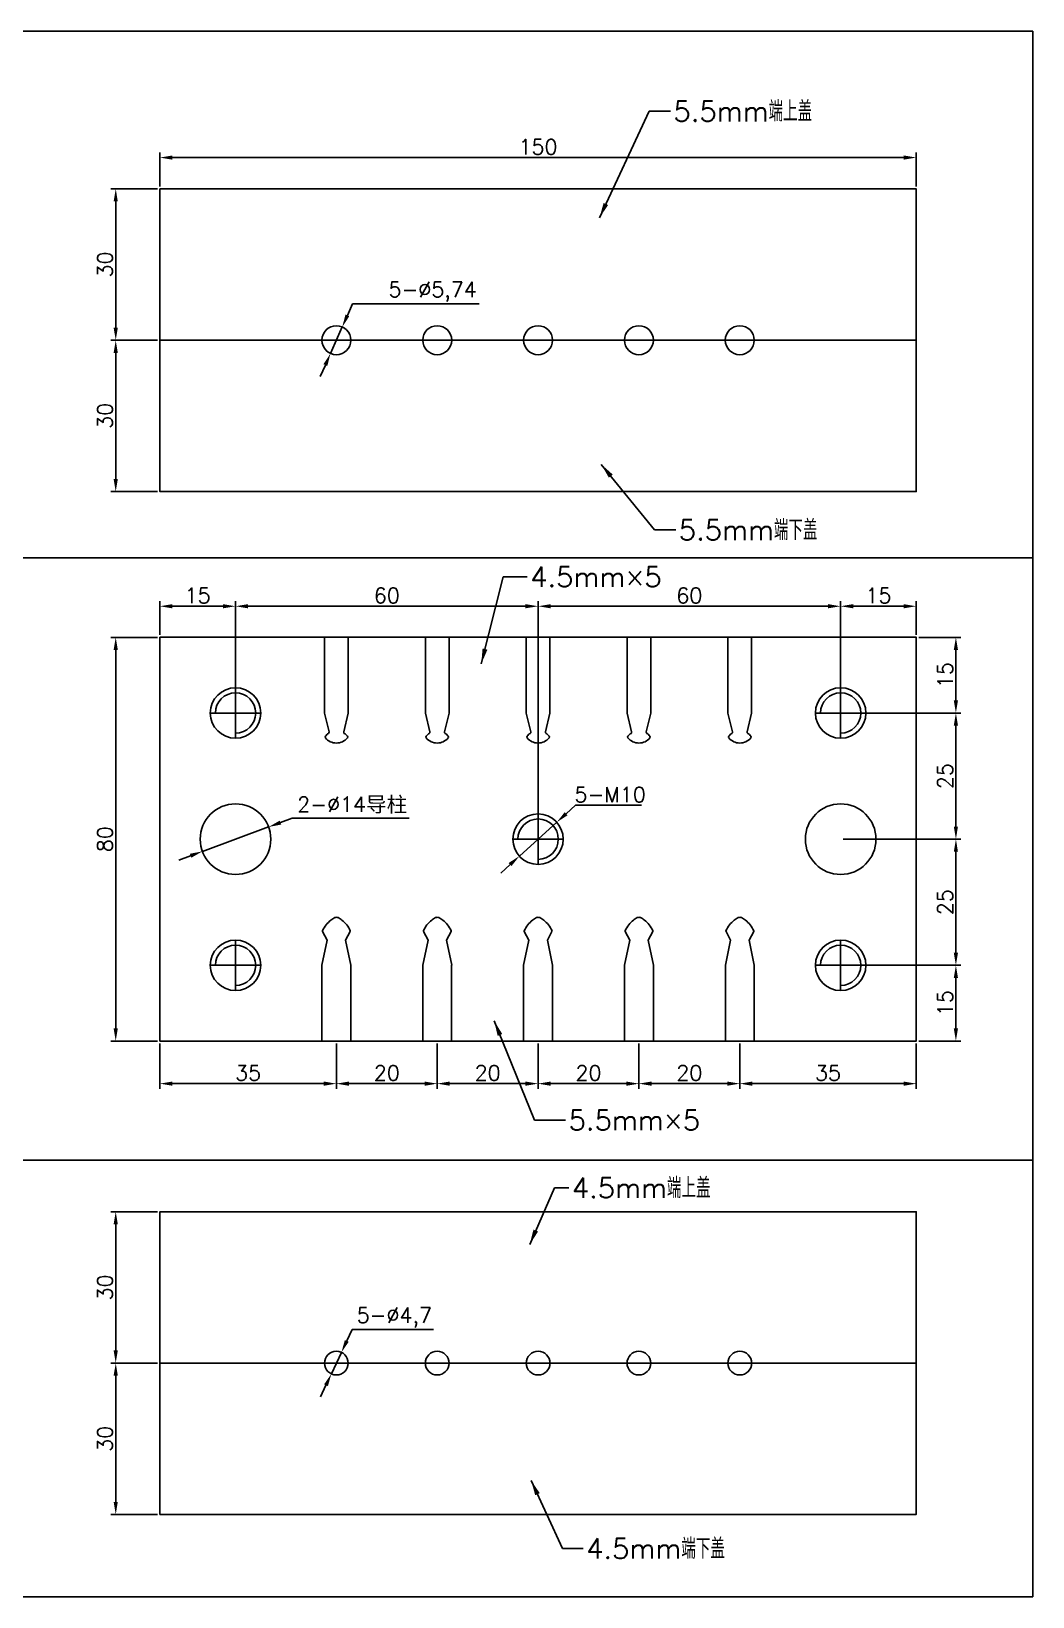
# Model space of a CAD drawing. Header units: millimetres. Extents: x 0 to 1277, y 0 to 625.
# Drawn here: x 1078.8 to 1277.3, y 314.5 to 624.7 of the extents above; entities that cross this region are included whole.
import ezdxf

# ---------------------------------------------------------------- set-up
doc = ezdxf.new("R2010")
doc.units = ezdxf.units.MM
doc.header["$LTSCALE"] = 1000
doc.styles.get("Standard").update_dxf_attribs({"font": 'txt', "bigfont": 'gbcbig.shx'})
doc.dimstyles.new('ISO-25', dxfattribs={"dimtxt": 3, "dimasz": 2.5, "dimexe": 1, "dimexo": 0.5, "dimtad": 1, "dimtoh": 1, "dimtxsty": 'Standard', "dimcen": 0, "dimclrd": 3, "dimclre": 3, "dimclrt": 3, "dimadec": 0, "dimazin": 0, "dimtfac": 1, "dimtmove": 0, "dimatfit": 3, "dimfxl": 0, "dimarcsym": 0})
doc.dimstyles.new('副本ISO-25', dxfattribs={"dimtxt": 4, "dimasz": 3, "dimexe": 0, "dimexo": 0.5, "dimgap": 0.6, "dimtad": 1, "dimtoh": 1, "dimlfac": 0.2, "dimtxsty": 'Standard', "dimcen": 0, "dimclrd": 3, "dimclre": 3, "dimclrt": 3, "dimadec": 0, "dimazin": 0, "dimtfac": 1, "dimtmove": 0, "dimatfit": 3, "dimfxl": 0, "dimarcsym": 0})

# ---------------------------------------------------------------- blocks, each defined once
blk = doc.blocks.new('*D1')
at = {"color": 3, "lineweight": -2}
for p, q in [((1103.75, 593.51), (1094.5, 593.51)), ((1095.5, 591.01), (1095.5, 566.01)), ((1103.75, 563.51), (1094.5, 563.51))]:
    blk.add_line(p, q, dxfattribs=at)
at = {"color": 3}
for points in [[(1095.08, 591.01), (1095.91, 591.01), (1095.5, 593.51)], [(1095.08, 566.01), (1095.91, 566.01), (1095.5, 563.51)]]:
    blk.add_solid(points, dxfattribs=at)
at = {"layer": 'Defpoints', "color": 0}
for p in [(1104.25, 593.51), (1095.5, 563.51), (1104.25, 563.51)]:
    blk.add_point(p, dxfattribs=at)
at = {"color": 3, "insert": (1093.37, 578.51), "char_height": 3, "attachment_point": 5, "rotation": 90}
blk.add_mtext('30', dxfattribs=at)
blk = doc.blocks.new('*D2')
at = {"color": 3, "lineweight": -2}
for p, q in [((1103.75, 563.51), (1094.5, 563.51)), ((1095.5, 561.01), (1095.5, 536.01)), ((1103.75, 533.51), (1094.5, 533.51))]:
    blk.add_line(p, q, dxfattribs=at)
at = {"color": 3}
for points in [[(1095.08, 561.01), (1095.91, 561.01), (1095.5, 563.51)], [(1095.08, 536.01), (1095.91, 536.01), (1095.5, 533.51)]]:
    blk.add_solid(points, dxfattribs=at)
at = {"layer": 'Defpoints', "color": 0}
for p in [(1104.25, 563.51), (1095.5, 533.51), (1104.25, 533.51)]:
    blk.add_point(p, dxfattribs=at)
at = {"color": 3, "insert": (1093.37, 548.51), "char_height": 3, "attachment_point": 5, "rotation": 90}
blk.add_mtext('30', dxfattribs=at)
blk = doc.blocks.new('*D3')
at = {"color": 3, "lineweight": -2}
for p, q in [((1104.25, 594.01), (1104.25, 600.71)), ((1106.75, 599.71), (1251.75, 599.71)), ((1254.25, 594.01), (1254.25, 600.71))]:
    blk.add_line(p, q, dxfattribs=at)
at = {"color": 3}
for points in [[(1106.75, 600.13), (1106.75, 599.29), (1104.25, 599.71)], [(1251.75, 600.13), (1251.75, 599.29), (1254.25, 599.71)]]:
    blk.add_solid(points, dxfattribs=at)
at = {"layer": 'Defpoints', "color": 0}
for p in [(1254.25, 599.71), (1104.25, 593.51), (1254.25, 593.51)]:
    blk.add_point(p, dxfattribs=at)
at = {"color": 3, "insert": (1179.25, 601.83), "char_height": 3, "attachment_point": 5}
blk.add_mtext('150', dxfattribs=at)
blk = doc.blocks.new('*D9')
at = {"color": 3, "lineweight": -2}
for p, q in [((1103.75, 390.8), (1094.5, 390.8)), ((1095.5, 388.3), (1095.5, 363.3)), ((1103.75, 360.8), (1094.5, 360.8))]:
    blk.add_line(p, q, dxfattribs=at)
at = {"color": 3}
for points in [[(1095.08, 388.3), (1095.91, 388.3), (1095.5, 390.8)], [(1095.08, 363.3), (1095.91, 363.3), (1095.5, 360.8)]]:
    blk.add_solid(points, dxfattribs=at)
at = {"layer": 'Defpoints', "color": 0}
for p in [(1104.25, 390.8), (1095.5, 360.8), (1104.25, 360.8)]:
    blk.add_point(p, dxfattribs=at)
at = {"color": 3, "insert": (1093.37, 375.8), "char_height": 3, "attachment_point": 5, "rotation": 90}
blk.add_mtext('30', dxfattribs=at)
blk = doc.blocks.new('*D10')
at = {"color": 3, "lineweight": -2}
for p, q in [((1103.75, 360.8), (1094.5, 360.8)), ((1095.5, 358.3), (1095.5, 333.3)), ((1103.75, 330.8), (1094.5, 330.8))]:
    blk.add_line(p, q, dxfattribs=at)
at = {"color": 3}
for points in [[(1095.08, 358.3), (1095.91, 358.3), (1095.5, 360.8)], [(1095.08, 333.3), (1095.91, 333.3), (1095.5, 330.8)]]:
    blk.add_solid(points, dxfattribs=at)
at = {"layer": 'Defpoints', "color": 0}
for p in [(1104.25, 360.8), (1095.5, 330.8), (1104.25, 330.8)]:
    blk.add_point(p, dxfattribs=at)
at = {"color": 3, "insert": (1093.37, 345.8), "char_height": 3, "attachment_point": 5, "rotation": 90}
blk.add_mtext('30', dxfattribs=at)
blk = doc.blocks.new('*D14')
at = {"color": 3, "lineweight": -2}
for p, q in [((1103.75, 504.63), (1094.5, 504.63)), ((1095.5, 502.13), (1095.5, 427.13)), ((1103.75, 424.63), (1094.5, 424.63))]:
    blk.add_line(p, q, dxfattribs=at)
at = {"color": 3}
for points in [[(1095.08, 502.13), (1095.91, 502.13), (1095.5, 504.63)], [(1095.08, 427.13), (1095.91, 427.13), (1095.5, 424.63)]]:
    blk.add_solid(points, dxfattribs=at)
at = {"layer": 'Defpoints', "color": 0}
for p in [(1104.25, 504.63), (1095.5, 424.63), (1104.25, 424.63)]:
    blk.add_point(p, dxfattribs=at)
at = {"color": 3, "insert": (1093.37, 464.63), "char_height": 3, "attachment_point": 5, "rotation": 90}
blk.add_mtext('80', dxfattribs=at)
blk = doc.blocks.new('*D21')
at = {"color": 3, "lineweight": -2}
for p, q in [((1186.67, 471.34), (1184.81, 469.66)), ((1199.79, 471.34), (1186.67, 471.34)), ((1175.55, 461.28), (1182.96, 467.99)), ((1173.69, 459.6), (1171.84, 457.92))]:
    blk.add_line(p, q, dxfattribs=at)
at = {"color": 3}
for points in [[(1184.53, 469.97), (1185.09, 469.36), (1182.96, 467.99)], [(1173.41, 459.91), (1173.97, 459.29), (1175.55, 461.28)]]:
    blk.add_solid(points, dxfattribs=at)
at = {"layer": 'Defpoints', "color": 0}
for p in [(1182.96, 467.99), (1175.55, 461.28)]:
    blk.add_point(p, dxfattribs=at)
at = {"color": 3, "insert": (1193.54, 473.47), "char_height": 3, "attachment_point": 5}
blk.add_mtext('5-M10', dxfattribs=at)
blk = doc.blocks.new('*D22')
at = {"color": 3, "lineweight": -2}
for p, q in [((1130.51, 468.78), (1128.17, 467.92)), ((1153.67, 468.78), (1130.51, 468.78)), ((1112.69, 462.21), (1125.82, 467.05)), ((1110.34, 461.35), (1107.99, 460.48))]:
    blk.add_line(p, q, dxfattribs=at)
at = {"color": 3}
for points in [[(1128.02, 468.31), (1128.31, 467.53), (1125.82, 467.05)], [(1110.2, 461.74), (1110.48, 460.95), (1112.69, 462.21)]]:
    blk.add_solid(points, dxfattribs=at)
at = {"layer": 'Defpoints', "color": 0}
for p in [(1125.82, 467.05), (1112.69, 462.21)]:
    blk.add_point(p, dxfattribs=at)
at = {"color": 3, "insert": (1142.4, 471.37), "char_height": 3, "attachment_point": 5}
blk.add_mtext('2-∅14{\\fSimSun|b0|i0|c134|p2;导柱}', dxfattribs=at)
blk = doc.blocks.new('*D28')
at = {"color": 3, "lineweight": -2}
for p, q in [((1142.46, 570.75), (1141.43, 568.42)), ((1167.59, 570.75), (1142.46, 570.75)), ((1138.09, 560.89), (1140.42, 566.14)), ((1137.08, 558.6), (1136.06, 556.32))]:
    blk.add_line(p, q, dxfattribs=at)
at = {"color": 3}
for points in [[(1141.05, 568.59), (1141.81, 568.25), (1140.42, 566.14)], [(1136.69, 558.77), (1137.46, 558.43), (1138.09, 560.89)]]:
    blk.add_solid(points, dxfattribs=at)
at = {"layer": 'Defpoints', "color": 0}
for p in [(1140.42, 566.14), (1138.09, 560.89)]:
    blk.add_point(p, dxfattribs=at)
at = {"color": 3, "insert": (1158.34, 573.12), "char_height": 3, "attachment_point": 5}
blk.add_mtext('5-∅5,74', dxfattribs=at)
blk = doc.blocks.new('*D29')
at = {"color": 3, "lineweight": -2}
for p, q in [((1142.37, 367.45), (1141.31, 365.19)), ((1158.5, 367.45), (1142.37, 367.45)), ((1138.26, 358.67), (1140.25, 362.92)), ((1137.19, 356.41), (1136.13, 354.14))]:
    blk.add_line(p, q, dxfattribs=at)
at = {"color": 3}
for points in [[(1140.94, 365.36), (1141.69, 365.01), (1140.25, 362.92)], [(1136.82, 356.58), (1137.57, 356.23), (1138.26, 358.67)]]:
    blk.add_solid(points, dxfattribs=at)
at = {"layer": 'Defpoints', "color": 0}
for p in [(1140.25, 362.92), (1138.26, 358.67)]:
    blk.add_point(p, dxfattribs=at)
at = {"color": 3, "insert": (1150.75, 369.83), "char_height": 3, "attachment_point": 5}
blk.add_mtext('5-∅4,7', dxfattribs=at)
blk = doc.blocks.new('*D30')
at = {"color": 3, "lineweight": -2}
for p, q in [((1104.25, 505.13), (1104.25, 511.79)), ((1106.75, 510.79), (1116.75, 510.79)), ((1119.25, 490.13), (1119.25, 511.79))]:
    blk.add_line(p, q, dxfattribs=at)
at = {"color": 3}
for points in [[(1106.75, 511.21), (1106.75, 510.38), (1104.25, 510.79)], [(1116.75, 511.21), (1116.75, 510.38), (1119.25, 510.79)]]:
    blk.add_solid(points, dxfattribs=at)
at = {"layer": 'Defpoints', "color": 0}
for p in [(1119.25, 510.79), (1104.25, 504.63), (1119.25, 489.63)]:
    blk.add_point(p, dxfattribs=at)
at = {"color": 3, "insert": (1111.75, 512.92), "char_height": 3, "attachment_point": 5}
blk.add_mtext('15', dxfattribs=at)
blk = doc.blocks.new('*D31')
at = {"color": 3, "lineweight": -2}
for p, q in [((1119.25, 490.13), (1119.25, 511.79)), ((1121.75, 510.79), (1176.75, 510.79)), ((1179.25, 465.13), (1179.25, 511.79))]:
    blk.add_line(p, q, dxfattribs=at)
at = {"color": 3}
for points in [[(1121.75, 511.21), (1121.75, 510.38), (1119.25, 510.79)], [(1176.75, 511.21), (1176.75, 510.38), (1179.25, 510.79)]]:
    blk.add_solid(points, dxfattribs=at)
at = {"layer": 'Defpoints', "color": 0}
for p in [(1179.25, 510.79), (1119.25, 489.63), (1179.25, 464.63)]:
    blk.add_point(p, dxfattribs=at)
at = {"color": 3, "insert": (1149.25, 512.92), "char_height": 3, "attachment_point": 5}
blk.add_mtext('60', dxfattribs=at)
blk = doc.blocks.new('*D32')
at = {"color": 3, "lineweight": -2}
for p, q in [((1179.25, 465.13), (1179.25, 511.79)), ((1181.75, 510.79), (1236.75, 510.79)), ((1239.25, 490.13), (1239.25, 511.79))]:
    blk.add_line(p, q, dxfattribs=at)
at = {"color": 3}
for points in [[(1181.75, 511.21), (1181.75, 510.38), (1179.25, 510.79)], [(1236.75, 511.21), (1236.75, 510.38), (1239.25, 510.79)]]:
    blk.add_solid(points, dxfattribs=at)
at = {"layer": 'Defpoints', "color": 0}
for p in [(1239.25, 510.79), (1239.25, 489.63), (1179.25, 464.63)]:
    blk.add_point(p, dxfattribs=at)
at = {"color": 3, "insert": (1209.25, 512.92), "char_height": 3, "attachment_point": 5}
blk.add_mtext('60', dxfattribs=at)
blk = doc.blocks.new('*D33')
at = {"color": 3, "lineweight": -2}
for p, q in [((1239.25, 490.13), (1239.25, 511.79)), ((1241.75, 510.79), (1251.75, 510.79)), ((1254.25, 505.13), (1254.25, 511.79))]:
    blk.add_line(p, q, dxfattribs=at)
at = {"color": 3}
for points in [[(1241.75, 511.21), (1241.75, 510.38), (1239.25, 510.79)], [(1251.75, 511.21), (1251.75, 510.38), (1254.25, 510.79)]]:
    blk.add_solid(points, dxfattribs=at)
at = {"layer": 'Defpoints', "color": 0}
for p in [(1254.25, 510.79), (1254.25, 504.63), (1239.25, 489.63)]:
    blk.add_point(p, dxfattribs=at)
at = {"color": 3, "insert": (1246.75, 512.92), "char_height": 3, "attachment_point": 5}
blk.add_mtext('15', dxfattribs=at)
blk = doc.blocks.new('*D34')
at = {"color": 3, "lineweight": -2}
for p, q in [((1239.75, 439.63), (1263.11, 439.63)), ((1262.11, 427.13), (1262.11, 437.13)), ((1254.75, 424.63), (1263.11, 424.63))]:
    blk.add_line(p, q, dxfattribs=at)
at = {"color": 3}
for points in [[(1261.69, 437.13), (1262.52, 437.13), (1262.11, 439.63)], [(1261.69, 427.13), (1262.52, 427.13), (1262.11, 424.63)]]:
    blk.add_solid(points, dxfattribs=at)
at = {"layer": 'Defpoints', "color": 0}
for p in [(1239.25, 439.63), (1262.11, 439.63), (1254.25, 424.63)]:
    blk.add_point(p, dxfattribs=at)
at = {"color": 3, "insert": (1259.98, 432.13), "char_height": 3, "attachment_point": 5, "rotation": 90}
blk.add_mtext('15', dxfattribs=at)
blk = doc.blocks.new('*D35')
at = {"color": 3, "lineweight": -2}
for p, q in [((1239.75, 464.63), (1263.11, 464.63)), ((1262.11, 442.13), (1262.11, 462.13)), ((1239.75, 439.63), (1263.11, 439.63))]:
    blk.add_line(p, q, dxfattribs=at)
at = {"color": 3}
for points in [[(1261.69, 462.13), (1262.52, 462.13), (1262.11, 464.63)], [(1261.69, 442.13), (1262.52, 442.13), (1262.11, 439.63)]]:
    blk.add_solid(points, dxfattribs=at)
at = {"layer": 'Defpoints', "color": 0}
for p in [(1239.25, 464.63), (1262.11, 464.63), (1239.25, 439.63)]:
    blk.add_point(p, dxfattribs=at)
at = {"color": 3, "insert": (1259.98, 452.13), "char_height": 3, "attachment_point": 5, "rotation": 90}
blk.add_mtext('25', dxfattribs=at)
blk = doc.blocks.new('*D36')
at = {"color": 3, "lineweight": -2}
for p, q in [((1239.75, 489.63), (1263.11, 489.63)), ((1262.11, 467.13), (1262.11, 487.13)), ((1239.75, 464.63), (1263.11, 464.63))]:
    blk.add_line(p, q, dxfattribs=at)
at = {"color": 3}
for points in [[(1261.69, 487.13), (1262.52, 487.13), (1262.11, 489.63)], [(1261.69, 467.13), (1262.52, 467.13), (1262.11, 464.63)]]:
    blk.add_solid(points, dxfattribs=at)
at = {"layer": 'Defpoints', "color": 0}
for p in [(1239.25, 489.63), (1262.11, 489.63), (1239.25, 464.63)]:
    blk.add_point(p, dxfattribs=at)
at = {"color": 3, "insert": (1259.98, 477.13), "char_height": 3, "attachment_point": 5, "rotation": 90}
blk.add_mtext('25', dxfattribs=at)
blk = doc.blocks.new('*D37')
at = {"color": 3, "lineweight": -2}
for p, q in [((1254.75, 504.63), (1263.11, 504.63)), ((1262.11, 492.13), (1262.11, 502.13)), ((1239.75, 489.63), (1263.11, 489.63))]:
    blk.add_line(p, q, dxfattribs=at)
at = {"color": 3}
for points in [[(1261.69, 502.13), (1262.52, 502.13), (1262.11, 504.63)], [(1261.69, 492.13), (1262.52, 492.13), (1262.11, 489.63)]]:
    blk.add_solid(points, dxfattribs=at)
at = {"layer": 'Defpoints', "color": 0}
for p in [(1254.25, 504.63), (1262.11, 504.63), (1239.25, 489.63)]:
    blk.add_point(p, dxfattribs=at)
at = {"color": 3, "insert": (1259.98, 497.13), "char_height": 3, "attachment_point": 5, "rotation": 90}
blk.add_mtext('15', dxfattribs=at)
blk = doc.blocks.new('*D38')
at = {"color": 3, "lineweight": -2}
for p, q in [((1104.25, 424.13), (1104.25, 415.18)), ((1139.25, 424.13), (1139.25, 415.18)), ((1106.75, 416.18), (1136.75, 416.18))]:
    blk.add_line(p, q, dxfattribs=at)
at = {"color": 3}
for points in [[(1106.75, 416.6), (1106.75, 415.76), (1104.25, 416.18)], [(1136.75, 416.6), (1136.75, 415.76), (1139.25, 416.18)]]:
    blk.add_solid(points, dxfattribs=at)
at = {"layer": 'Defpoints', "color": 0}
for p in [(1104.25, 424.63), (1139.25, 424.63), (1139.25, 416.18)]:
    blk.add_point(p, dxfattribs=at)
at = {"color": 3, "insert": (1121.75, 418.3), "char_height": 3, "attachment_point": 5}
blk.add_mtext('35', dxfattribs=at)
blk = doc.blocks.new('*D39')
at = {"color": 3, "lineweight": -2}
for p, q in [((1139.25, 424.13), (1139.25, 415.18)), ((1159.25, 424.13), (1159.25, 415.18)), ((1141.75, 416.18), (1156.75, 416.18))]:
    blk.add_line(p, q, dxfattribs=at)
at = {"color": 3}
for points in [[(1141.75, 416.6), (1141.75, 415.76), (1139.25, 416.18)], [(1156.75, 416.6), (1156.75, 415.76), (1159.25, 416.18)]]:
    blk.add_solid(points, dxfattribs=at)
at = {"layer": 'Defpoints', "color": 0}
for p in [(1139.25, 424.63), (1159.25, 424.63), (1159.25, 416.18)]:
    blk.add_point(p, dxfattribs=at)
at = {"color": 3, "insert": (1149.25, 418.3), "char_height": 3, "attachment_point": 5}
blk.add_mtext('20', dxfattribs=at)
blk = doc.blocks.new('*D40')
at = {"color": 3, "lineweight": -2}
for p, q in [((1159.25, 424.13), (1159.25, 415.18)), ((1179.25, 424.13), (1179.25, 415.18)), ((1161.75, 416.18), (1176.75, 416.18))]:
    blk.add_line(p, q, dxfattribs=at)
at = {"color": 3}
for points in [[(1161.75, 416.6), (1161.75, 415.76), (1159.25, 416.18)], [(1176.75, 416.6), (1176.75, 415.76), (1179.25, 416.18)]]:
    blk.add_solid(points, dxfattribs=at)
at = {"layer": 'Defpoints', "color": 0}
for p in [(1159.25, 424.63), (1179.25, 424.63), (1179.25, 416.18)]:
    blk.add_point(p, dxfattribs=at)
at = {"color": 3, "insert": (1169.25, 418.3), "char_height": 3, "attachment_point": 5}
blk.add_mtext('20', dxfattribs=at)
blk = doc.blocks.new('*D41')
at = {"color": 3, "lineweight": -2}
for p, q in [((1179.25, 424.13), (1179.25, 415.18)), ((1199.25, 424.13), (1199.25, 415.18)), ((1181.75, 416.18), (1196.75, 416.18))]:
    blk.add_line(p, q, dxfattribs=at)
at = {"color": 3}
for points in [[(1181.75, 416.6), (1181.75, 415.76), (1179.25, 416.18)], [(1196.75, 416.6), (1196.75, 415.76), (1199.25, 416.18)]]:
    blk.add_solid(points, dxfattribs=at)
at = {"layer": 'Defpoints', "color": 0}
for p in [(1179.25, 424.63), (1199.25, 424.63), (1199.25, 416.18)]:
    blk.add_point(p, dxfattribs=at)
at = {"color": 3, "insert": (1189.25, 418.3), "char_height": 3, "attachment_point": 5}
blk.add_mtext('20', dxfattribs=at)
blk = doc.blocks.new('*D42')
at = {"color": 3, "lineweight": -2}
for p, q in [((1199.25, 424.13), (1199.25, 415.18)), ((1219.25, 424.13), (1219.25, 415.18)), ((1201.75, 416.18), (1216.75, 416.18))]:
    blk.add_line(p, q, dxfattribs=at)
at = {"color": 3}
for points in [[(1201.75, 416.6), (1201.75, 415.76), (1199.25, 416.18)], [(1216.75, 416.6), (1216.75, 415.76), (1219.25, 416.18)]]:
    blk.add_solid(points, dxfattribs=at)
at = {"layer": 'Defpoints', "color": 0}
for p in [(1199.25, 424.63), (1219.25, 424.63), (1219.25, 416.18)]:
    blk.add_point(p, dxfattribs=at)
at = {"color": 3, "insert": (1209.25, 418.3), "char_height": 3, "attachment_point": 5}
blk.add_mtext('20', dxfattribs=at)
blk = doc.blocks.new('*D43')
at = {"color": 3, "lineweight": -2}
for p, q in [((1219.25, 424.13), (1219.25, 415.18)), ((1254.25, 424.13), (1254.25, 415.18)), ((1221.75, 416.18), (1251.75, 416.18))]:
    blk.add_line(p, q, dxfattribs=at)
at = {"color": 3}
for points in [[(1221.75, 416.6), (1221.75, 415.76), (1219.25, 416.18)], [(1251.75, 416.6), (1251.75, 415.76), (1254.25, 416.18)]]:
    blk.add_solid(points, dxfattribs=at)
at = {"layer": 'Defpoints', "color": 0}
for p in [(1219.25, 424.63), (1254.25, 424.63), (1254.25, 416.18)]:
    blk.add_point(p, dxfattribs=at)
at = {"color": 3, "insert": (1236.75, 418.3), "char_height": 3, "attachment_point": 5}
blk.add_mtext('35', dxfattribs=at)

msp = doc.modelspace()

# ---------------------------------------------------------------- linework, layer by layer
for p, q in [((1136.903, 489.632), (1136.903, 504.632)), ((1141.603, 489.632), (1141.603, 504.632)), ((1156.903, 489.632), (1156.903, 504.632)), ((1161.603, 489.632), (1161.603, 504.632)), ((1176.903, 489.632), (1176.903, 504.632)), ((1181.603, 489.632), (1181.603, 504.632)), ((1196.903, 489.632), (1196.903, 504.632)), ((1201.603, 489.632), (1201.603, 504.632)), ((1216.903, 489.632), (1216.903, 504.632)), ((1221.603, 489.632), (1221.603, 504.632)), ((1136.393, 439.632), (1136.393, 424.632)), ((1142.113, 439.632), (1142.113, 424.632)), ((1156.393, 439.632), (1156.393, 424.632)), ((1162.113, 439.632), (1162.113, 424.632)), ((1176.393, 439.632), (1176.393, 424.632)), ((1182.113, 439.632), (1182.113, 424.632)), ((1196.393, 439.632), (1196.393, 424.632)), ((1202.113, 439.632), (1202.113, 424.632)), ((1216.393, 439.632), (1216.393, 424.632)), ((1222.113, 439.632), (1222.113, 424.632)), ((1136.393, 424.632), (1142.113, 424.632)), ((1156.393, 424.632), (1162.113, 424.632)), ((1176.393, 424.632), (1182.113, 424.632)), ((1196.393, 424.632), (1202.113, 424.632)), ((1216.393, 424.632), (1222.113, 424.632))]:
    msp.add_line(p, q)
at = {"color": 1}
for p, q in [((1119.253, 494.632), (1119.253, 484.632)), ((1239.253, 494.632), (1239.253, 484.632)), ((1114.253, 489.632), (1124.253, 489.632)), ((1234.253, 489.632), (1244.253, 489.632)), ((1179.253, 469.632), (1179.253, 459.632)), ((1174.253, 464.632), (1184.253, 464.632)), ((1119.253, 444.632), (1119.253, 434.632)), ((1239.253, 444.632), (1239.253, 434.632)), ((1114.253, 439.632), (1124.253, 439.632)), ((1234.253, 439.632), (1244.253, 439.632))]:
    msp.add_line(p, q, dxfattribs=at)
at = {"color": 7, "linetype": 'Continuous'}
for p, q in [((1137.796, 485.888), (1136.903, 489.624)), ((1140.711, 485.888), (1141.603, 489.624)), ((1157.796, 485.888), (1156.903, 489.624)), ((1160.711, 485.888), (1161.603, 489.624)), ((1177.796, 485.888), (1176.903, 489.624)), ((1180.711, 485.888), (1181.603, 489.624)), ((1197.796, 485.888), (1196.903, 489.624)), ((1200.711, 485.888), (1201.603, 489.624)), ((1217.796, 485.888), (1216.903, 489.624)), ((1220.711, 485.888), (1221.603, 489.624))]:
    msp.add_line(p, q, dxfattribs=at)
at = {"lineweight": 25}
for p, q in [((1137.438, 444.592), (1136.393, 439.632)), ((1136.519, 446.305), (1137.438, 444.592)), ((1141.088, 444.592), (1142.008, 446.305)), ((1141.088, 444.592), (1142.133, 439.632)), ((1157.438, 444.592), (1156.393, 439.632)), ((1156.519, 446.305), (1157.438, 444.592)), ((1161.088, 444.592), (1162.008, 446.305)), ((1161.088, 444.592), (1162.133, 439.632)), ((1177.438, 444.592), (1176.393, 439.632)), ((1176.519, 446.305), (1177.438, 444.592)), ((1181.088, 444.592), (1182.008, 446.305)), ((1181.088, 444.592), (1182.133, 439.632)), ((1197.438, 444.592), (1196.393, 439.632)), ((1196.519, 446.305), (1197.438, 444.592)), ((1201.088, 444.592), (1202.008, 446.305)), ((1201.088, 444.592), (1202.133, 439.632)), ((1217.438, 444.592), (1216.393, 439.632)), ((1216.519, 446.305), (1217.438, 444.592)), ((1221.088, 444.592), (1222.008, 446.305)), ((1221.088, 444.592), (1222.133, 439.632))]:
    msp.add_line(p, q, dxfattribs=at)
at = {"color": 5}
for points in [[(1277.341, 314.506), (813.601, 314.506), (813.601, 624.734), (1277.341, 624.734)], [(1277.341, 624.734), (1074.115, 624.734), (1074.115, 520.41), (1277.341, 520.41)], [(1277.341, 314.506), (1074.115, 314.506), (1074.115, 400.989), (1277.341, 400.989)]]:
    msp.add_lwpolyline(points, close=True, dxfattribs=at)
for points in [[(1104.253, 563.512), (1254.253, 563.512), (1254.253, 593.512), (1104.253, 593.512)], [(1104.253, 563.512), (1254.253, 563.512), (1254.253, 533.512), (1104.253, 533.512)], [(1104.253, 424.632), (1254.253, 424.632), (1254.253, 504.632), (1104.253, 504.632)], [(1104.253, 360.796), (1254.253, 360.796), (1254.253, 390.796), (1104.253, 390.796)], [(1104.253, 360.796), (1254.253, 360.796), (1254.253, 330.796), (1104.253, 330.796)]]:
    msp.add_lwpolyline(points, close=True)
for centre, radius in [((1139.253, 563.512), 2.87), ((1159.253, 563.512), 2.87), ((1179.253, 563.512), 2.87), ((1199.253, 563.512), 2.87), ((1219.253, 563.512), 2.87), ((1119.253, 489.632), 5), ((1239.253, 489.632), 5), ((1119.253, 464.632), 7), ((1239.253, 464.632), 7), ((1179.253, 464.632), 5), ((1119.253, 439.632), 5), ((1239.253, 439.632), 5), ((1139.253, 360.796), 2.35), ((1159.253, 360.796), 2.35), ((1179.253, 360.796), 2.35), ((1199.253, 360.796), 2.35), ((1219.253, 360.796), 2.35)]:
    msp.add_circle(centre, radius)
for centre in [(1119.253, 489.632), (1239.253, 489.632), (1179.253, 464.632), (1119.253, 439.632), (1239.253, 439.632)]:
    msp.add_arc(centre, 4, 270, 180)
at = {"color": 7, "linetype": 'Continuous'}
for centre, radius, start, end in [((1137.287, 484.874), 0.274, 140.44132, 219.55868), ((1139.253, 483.25), 2.824, 123.81307, 140.44132), ((1139.253, 486.498), 2.824, 219.55868, 320.44132), ((1137.529, 485.824), 0.274, 303.81307, 13.43454), ((1140.977, 485.824), 0.274, 166.56546, 236.18693), ((1139.253, 483.25), 2.824, 39.55868, 56.18693), ((1141.219, 484.874), 0.274, 320.44132, 39.55868), ((1157.287, 484.874), 0.274, 140.44132, 219.55868), ((1159.253, 483.25), 2.824, 123.81307, 140.44132), ((1159.253, 486.498), 2.824, 219.55868, 320.44132), ((1157.529, 485.824), 0.274, 303.81307, 13.43454), ((1160.977, 485.824), 0.274, 166.56546, 236.18693), ((1159.253, 483.25), 2.824, 39.55868, 56.18693), ((1161.219, 484.874), 0.274, 320.44132, 39.55868), ((1177.287, 484.874), 0.274, 140.44132, 219.55868), ((1179.253, 483.25), 2.824, 123.81307, 140.44132), ((1179.253, 486.498), 2.824, 219.55868, 320.44132), ((1177.529, 485.824), 0.274, 303.81307, 13.43454), ((1180.977, 485.824), 0.274, 166.56546, 236.18693), ((1179.253, 483.25), 2.824, 39.55868, 56.18693), ((1181.219, 484.874), 0.274, 320.44132, 39.55868), ((1197.287, 484.874), 0.274, 140.44132, 219.55868), ((1199.253, 483.25), 2.824, 123.81307, 140.44132), ((1199.253, 486.498), 2.824, 219.55868, 320.44132), ((1197.529, 485.824), 0.274, 303.81307, 13.43454), ((1200.977, 485.824), 0.274, 166.56546, 236.18693), ((1199.253, 483.25), 2.824, 39.55868, 56.18693), ((1201.219, 484.874), 0.274, 320.44132, 39.55868), ((1217.287, 484.874), 0.274, 140.44132, 219.55868), ((1219.253, 483.25), 2.824, 123.81307, 140.44132), ((1219.253, 486.498), 2.824, 219.55868, 320.44132), ((1217.529, 485.824), 0.274, 303.81307, 13.43454), ((1220.977, 485.824), 0.274, 166.56546, 236.18693), ((1219.253, 483.25), 2.824, 39.55868, 56.18693), ((1221.219, 484.874), 0.274, 320.44132, 39.55868)]:
    msp.add_arc(centre, radius, start, end, dxfattribs=at)
at = {"lineweight": 25}
for centre, radius, start, end in [((1141.909, 443.963), 5.954, 128.98197, 154.97678), ((1140.071, 446.496), 2.834, 113.67494, 132.32047), ((1139.263, 448.148), 1, 70.73122, 109.26878), ((1138.456, 446.496), 2.834, 47.67953, 66.32506), ((1136.618, 443.963), 5.954, 25.02322, 51.01803), ((1161.909, 443.963), 5.954, 128.98197, 154.97678), ((1160.071, 446.496), 2.834, 113.67494, 132.32047), ((1159.263, 448.148), 1, 70.73122, 109.26878), ((1158.456, 446.496), 2.834, 47.67953, 66.32506), ((1156.618, 443.963), 5.954, 25.02322, 51.01803), ((1181.909, 443.963), 5.954, 128.98197, 154.97678), ((1180.071, 446.496), 2.834, 113.67494, 132.32047), ((1179.263, 448.148), 1, 70.73122, 109.26878), ((1178.456, 446.496), 2.834, 47.67953, 66.32506), ((1176.618, 443.963), 5.954, 25.02322, 51.01803), ((1201.909, 443.963), 5.954, 128.98197, 154.97678), ((1200.071, 446.496), 2.834, 113.67494, 132.32047), ((1199.263, 448.148), 1, 70.73122, 109.26878), ((1198.456, 446.496), 2.834, 47.67953, 66.32506), ((1196.618, 443.963), 5.954, 25.02322, 51.01803), ((1221.909, 443.963), 5.954, 128.98197, 154.97678), ((1220.071, 446.496), 2.834, 113.67494, 132.32047), ((1219.263, 448.148), 1, 70.73122, 109.26878), ((1218.456, 446.496), 2.834, 47.67953, 66.32506), ((1216.618, 443.963), 5.954, 25.02322, 51.01803), ((1136.696, 446.398), 0.2, 155.37474, 207.69947), ((1141.831, 446.398), 0.2, 332.30053, 24.62526), ((1156.696, 446.398), 0.2, 155.37474, 207.69947), ((1161.831, 446.398), 0.2, 332.30053, 24.62526), ((1176.696, 446.398), 0.2, 155.37474, 207.69947), ((1181.831, 446.398), 0.2, 332.30053, 24.62526), ((1196.696, 446.398), 0.2, 155.37474, 207.69947), ((1201.831, 446.398), 0.2, 332.30053, 24.62526), ((1216.696, 446.398), 0.2, 155.37474, 207.69947), ((1221.831, 446.398), 0.2, 332.30053, 24.62526)]:
    msp.add_arc(centre, radius, start, end, dxfattribs=at)

# ---------------------------------------------------------------- texts
at = {"color": 3, "char_height": 4, "attachment_point": 1}
for s, insert in [('5.5mm端上盖', (1206.102, 610.888)), ('5.5mm端下盖', (1207.157, 527.904)), ('4.5mm×5', (1177.695, 518.622)), ('5.5mm×5', (1185.312, 410.95)), ('4.5mm端上盖', (1185.947, 397.528)), ('4.5mm端下盖', (1188.791, 326.042))]:
    msp.add_mtext(s, dxfattribs=dict(at, insert=insert))

# ---------------------------------------------------------------- dimensions: what is measured, and where the dimension line sits
for base, p1, p2, picture, middle in [((1254.253, 599.71), (1104.253, 593.512), (1254.253, 593.512), '*D3', (1179.253, 601.835)), ((1119.253, 510.793), (1104.253, 504.632), (1119.253, 489.632), '*D30', (1111.753, 512.918))]:
    dim = msp.add_linear_dim(base=base, p1=p1, p2=p2, dimstyle='ISO-25')
    dim.commit()
    dim.dimension.update_dxf_attribs({"geometry": picture, "text_midpoint": middle})
for base, p1, p2, picture, middle in [((1095.496, 563.512), (1104.253, 593.512), (1104.253, 563.512), '*D1', (1093.371, 578.512)), ((1095.496, 533.512), (1104.253, 563.512), (1104.253, 533.512), '*D2', (1093.371, 548.512)), ((1095.496, 424.632), (1104.253, 504.632), (1104.253, 424.632), '*D14', (1093.371, 464.632)), ((1262.108, 439.632), (1254.253, 424.632), (1239.253, 439.632), '*D34', (1259.983, 432.132)), ((1095.496, 360.796), (1104.253, 390.796), (1104.253, 360.796), '*D9', (1093.371, 375.796)), ((1095.496, 330.796), (1104.253, 360.796), (1104.253, 330.796), '*D10', (1093.371, 345.796))]:
    dim = msp.add_linear_dim(base=base, p1=p1, p2=p2, angle=90, dimstyle='ISO-25')
    dim.commit()
    dim.dimension.update_dxf_attribs({"geometry": picture, "text_midpoint": middle})
dim = msp.add_diameter_dim_2p(p1=(1138.089, 560.889), p2=(1140.417, 566.135), text='5-<>', dimstyle='ISO-25')
dim.commit()
dim.dimension.update_dxf_attribs({"geometry": '*D28', "text_midpoint": (1158.339, 570.748), "dimtype": 163})
for base, p1, p2, picture, middle in [((1179.253, 510.793), (1119.253, 489.632), (1179.253, 464.632), '*D31', (1149.253, 512.918)), ((1239.253, 510.793), (1179.253, 464.632), (1239.253, 489.632), '*D32', (1209.253, 512.918)), ((1254.253, 510.793), (1239.253, 489.632), (1254.253, 504.632), '*D33', (1246.753, 512.918))]:
    dim = msp.add_linear_dim(base=base, p1=p1, p2=p2, dimstyle='ISO-25', override={"dimtmove": 1})
    dim.commit()
    dim.dimension.update_dxf_attribs({"geometry": picture, "text_midpoint": middle})
for base, p1, p2, picture, middle in [((1262.108, 504.632), (1239.253, 489.632), (1254.253, 504.632), '*D37', (1259.983, 497.132)), ((1262.108, 489.632), (1239.253, 464.632), (1239.253, 489.632), '*D36', (1259.983, 477.132)), ((1262.108, 464.632), (1239.253, 439.632), (1239.253, 464.632), '*D35', (1259.983, 452.132))]:
    dim = msp.add_linear_dim(base=base, p1=p1, p2=p2, angle=90, dimstyle='ISO-25', override={"dimtmove": 1})
    dim.commit()
    dim.dimension.update_dxf_attribs({"geometry": picture, "text_midpoint": middle})
for p1, p2, text, picture, middle in [((1175.546, 461.276), (1182.96, 467.987), '5-M10', '*D21', (1193.542, 473.467)), ((1112.685, 462.21), (1125.821, 467.053), '2-<>{\\fSimSun|b0|i0|c134|p2;导柱}', '*D22', (1142.404, 471.374)), ((1138.255, 358.668), (1140.251, 362.924), '5-<>', '*D29', (1150.75, 369.825))]:
    dim = msp.add_diameter_dim_2p(p1=p1, p2=p2, text=text, dimstyle='ISO-25')
    dim.commit()
    dim.dimension.update_dxf_attribs({"geometry": picture, "text_midpoint": middle})
for p1, p2, picture, middle in [((1104.253, 424.632), (1139.253, 424.632), '*D38', (1121.753, 418.305)), ((1139.253, 424.632), (1159.253, 424.632), '*D39', (1149.253, 418.305)), ((1159.253, 424.632), (1179.253, 424.632), '*D40', (1169.253, 418.305)), ((1179.253, 424.632), (1199.253, 424.632), '*D41', (1189.253, 418.305)), ((1199.253, 424.632), (1219.253, 424.632), '*D42', (1209.253, 418.305)), ((1219.253, 424.632), (1254.253, 424.632), '*D43', (1236.753, 418.305))]:
    dim = msp.add_aligned_dim(p1=p1, p2=p2, distance=-8.452, dimstyle='ISO-25')
    dim.commit()
    dim.dimension.update_dxf_attribs({"geometry": picture, "text_midpoint": middle})

# ---------------------------------------------------------------- leaders
at = {"annotation_type": 0, "has_hookline": 1, "hookline_direction": 0}
for points, text_width in [([(1191.428, 587.791), (1201.28, 608.888), (1205.502, 608.888)], 25.333), ([(1191.78, 538.915), (1202.335, 525.904), (1206.557, 525.904)], 25.333), ([(1167.995, 499.39), (1172.305, 516.622), (1177.095, 516.622)], 22.667), ([(1170.563, 428.613), (1178.522, 408.95), (1184.712, 408.95)], 22.667), ([(1177.592, 384.311), (1182.49, 395.528), (1185.347, 395.528)], 25.333), ([(1177.876, 337.557), (1184.065, 324.042), (1188.191, 324.042)], 25.333)]:
    msp.add_leader(points, dimstyle='副本ISO-25', override={"dimgap": 0.6, "dimtad": 0}, dxfattribs=dict(at, text_width=text_width))

doc.saveas('drawing.dxf')
